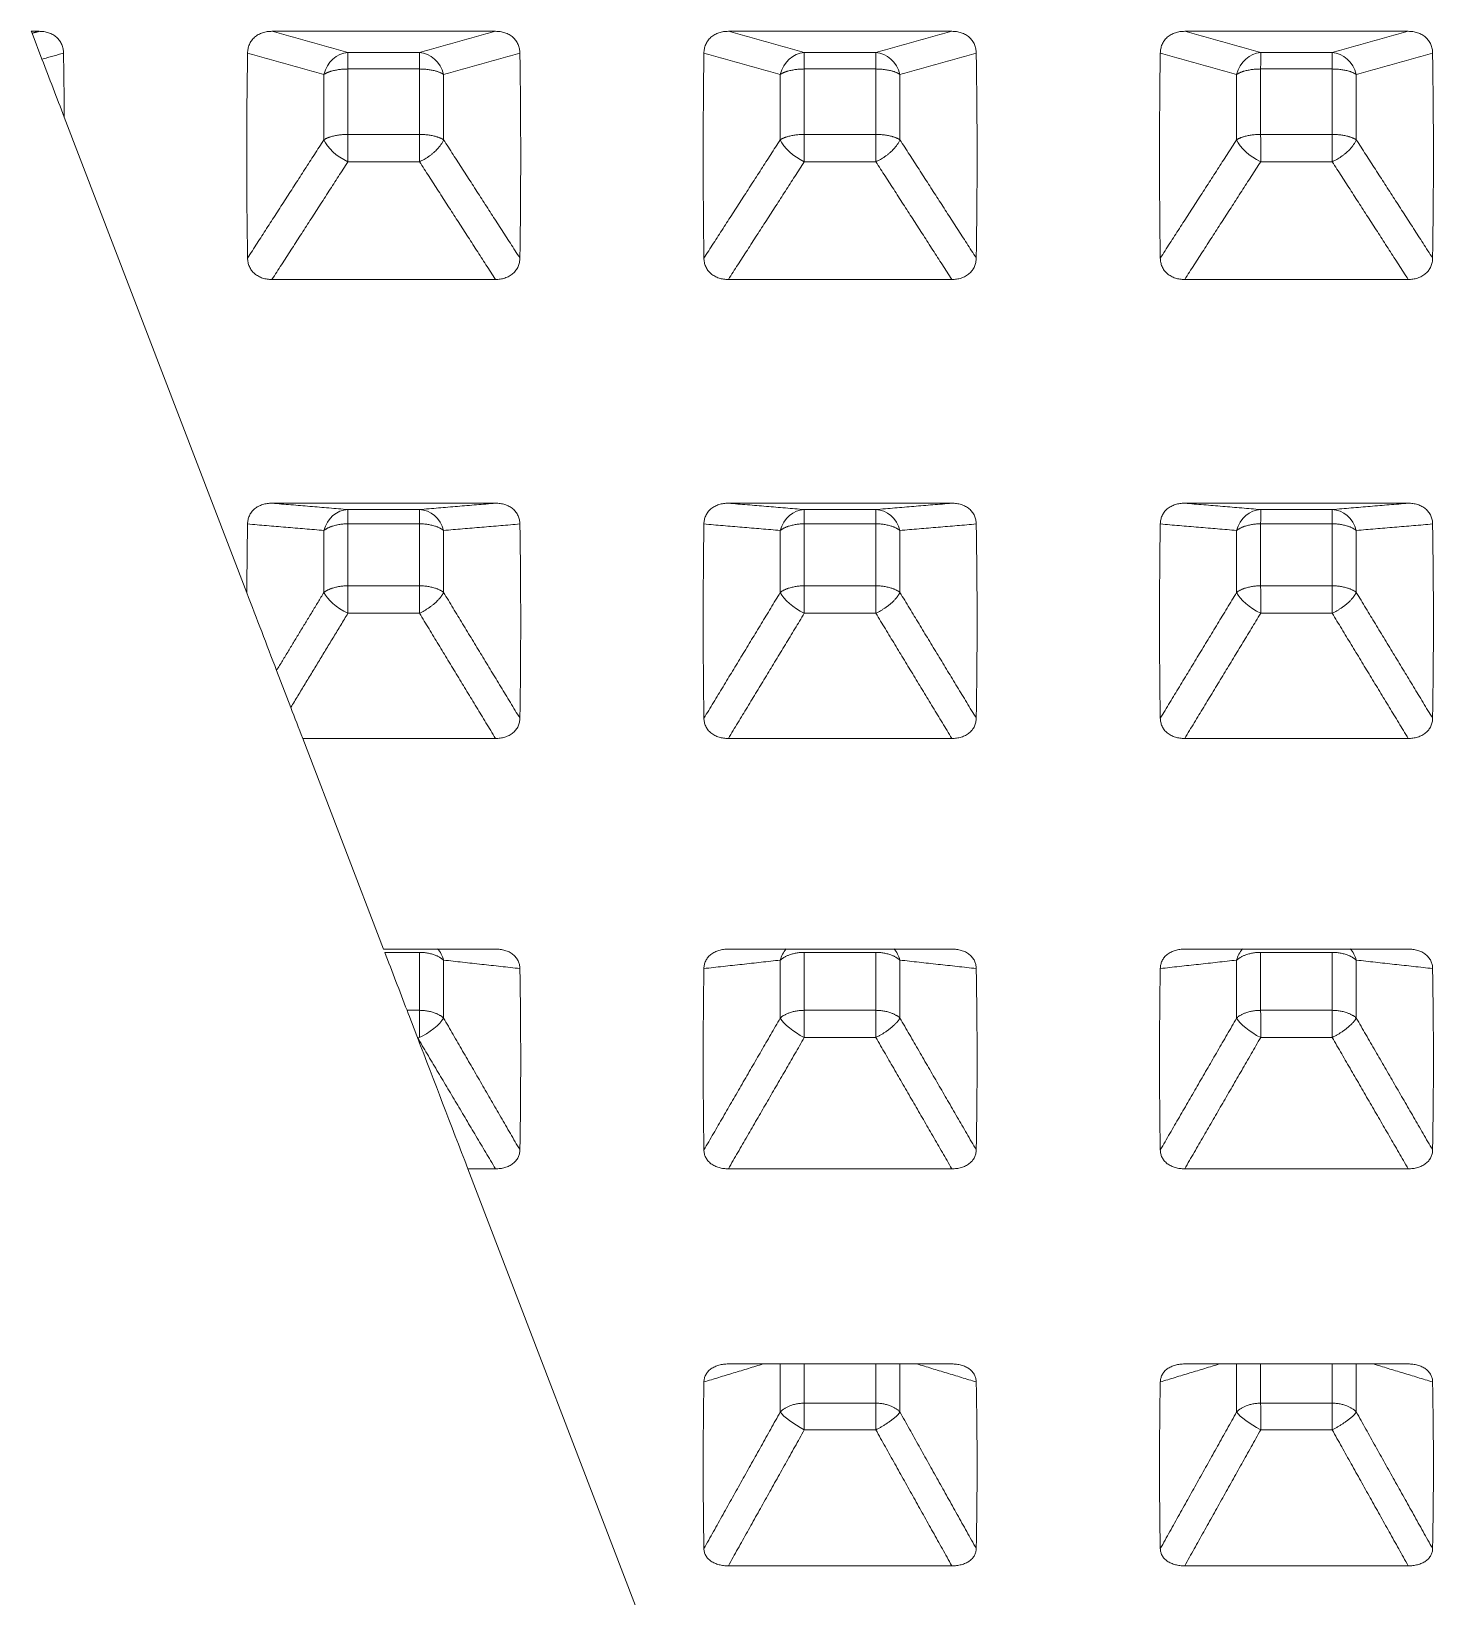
# Model space of a CAD drawing. Extents: x 2752 to 4118, y -1 to 999.
# Drawn here: x 3146.56 to 3151.47, y 513.14 to 518.63 of the extents above; entities that cross this region are included whole.
import ezdxf

# ---------------------------------------------------------------- set-up
doc = ezdxf.new("R2010")
doc.units = 0
doc.header["$LTSCALE"] = 10
doc.header["$MEASUREMENT"] = 0
doc.layers.add('1', color=7, linetype='CONTINUOUS')

msp = doc.modelspace()

# ---------------------------------------------------------------- linework, layer by layer
at = {"layer": '1', "color": 7, "linetype": 'Continuous', "lineweight": 18}
for p, q in [((3146.5828, 518.6318), (3146.5554, 518.6318)), ((3146.558, 518.6249), (3146.5928, 518.5342)), ((3146.6708, 518.331), (3147.3109, 516.6637)), ((3147.4153, 516.3915), (3147.4651, 516.2617)), ((3147.5069, 516.1531), (3148.1828, 516.1531)), ((3147.5069, 516.153), (3147.7902, 515.4149)), ((3148.0859, 514.6446), (3148.1828, 514.6446)), ((3148.0859, 514.6445), (3148.9121, 512.4924))]:
    msp.add_line(p, q, dxfattribs=at)
at = {"layer": '1', "color": 7, "linetype": 'Continuous', "lineweight": 13}
for p, q in [((3147.6655, 518.2704), (3147.6655, 518.4997)), ((3147.6655, 518.4997), (3147.9165, 518.4997)), ((3147.9165, 518.4997), (3147.9165, 518.2704)), ((3149.2655, 518.2704), (3149.2655, 518.4997)), ((3149.2655, 518.4997), (3149.5165, 518.4997)), ((3149.5165, 518.4997), (3149.5165, 518.2704)), ((3150.8655, 518.2704), (3150.8655, 518.4997)), ((3150.8655, 518.4997), (3151.1165, 518.4997)), ((3151.1165, 518.4997), (3151.1165, 518.2704)), ((3147.9165, 518.2704), (3147.6655, 518.2704)), ((3149.5165, 518.2704), (3149.2655, 518.2704)), ((3151.1165, 518.2704), (3150.8655, 518.2704)), ((3147.6655, 516.688), (3147.6655, 516.9054)), ((3147.6655, 516.9054), (3147.9165, 516.9054)), ((3147.9165, 516.9054), (3147.9165, 516.688)), ((3149.2655, 516.688), (3149.2655, 516.9054)), ((3149.2655, 516.9054), (3149.5165, 516.9054)), ((3149.5165, 516.9054), (3149.5165, 516.688)), ((3150.8655, 516.688), (3150.8655, 516.9054)), ((3150.8655, 516.9054), (3151.1165, 516.9054)), ((3151.1165, 516.9054), (3151.1165, 516.688)), ((3147.9165, 516.688), (3147.6655, 516.688)), ((3149.5165, 516.688), (3149.2655, 516.688)), ((3151.1165, 516.688), (3150.8655, 516.688)), ((3149.2655, 515.2001), (3149.2655, 515.4032)), ((3149.2655, 515.4032), (3149.5165, 515.4032)), ((3149.5165, 515.4032), (3149.5165, 515.2001)), ((3150.8655, 515.2001), (3150.8655, 515.4032)), ((3150.8655, 515.4032), (3151.1165, 515.4032)), ((3151.1165, 515.4032), (3151.1165, 515.2001)), ((3147.9165, 515.1048), (3147.9165, 515.2001)), ((3149.5165, 515.2001), (3149.2655, 515.2001)), ((3151.1165, 515.2001), (3150.8655, 515.2001)), ((3149.2655, 513.823), (3149.2655, 513.9605)), ((3149.5165, 513.9605), (3149.5165, 513.823)), ((3150.8655, 513.823), (3150.8655, 513.9605)), ((3151.1165, 513.9605), (3151.1165, 513.823)), ((3149.5165, 513.823), (3149.2655, 513.823)), ((3151.1165, 513.823), (3150.8655, 513.823))]:
    msp.add_line(p, q, dxfattribs=at)
at = {"layer": '1', "color": 7, "linetype": 'Continuous', "lineweight": 18}
for centre, major_axis, ratio, start_param, end_param in [((3147.6655, 518.459), (-0.0267, -0.0964), 0.870471, 3.449475, 4.727256), ((3147.9165, 518.459), (-0.0267, 0.0964), 0.870471, 4.697522, 5.975303), ((3149.2655, 518.459), (-0.0267, -0.0964), 0.870471, 3.449475, 4.727256), ((3149.5165, 518.459), (-0.0267, 0.0964), 0.870471, 4.697522, 5.975303), ((3150.8655, 518.459), (-0.0267, -0.0964), 0.870471, 3.449475, 4.727256), ((3151.1165, 518.459), (-0.0267, 0.0964), 0.870471, 4.697522, 5.975303), ((3147.6655, 518.2298), (0.084, -0.0542), 0.484645, 3.738464, 5.016246), ((3149.2655, 518.2298), (0.084, -0.0542), 0.484645, 3.738464, 5.016246), ((3150.8655, 518.2298), (0.084, -0.0542), 0.484645, 3.738464, 5.016246), ((3147.6655, 516.8554), (-0.0084, -0.0996), 0.879461, 3.236249, 4.514031), ((3147.9165, 516.8554), (-0.0084, 0.0996), 0.879461, 4.910747, 6.188529), ((3149.2655, 516.8554), (-0.0084, -0.0996), 0.879461, 3.236249, 4.514031), ((3149.5165, 516.8554), (-0.0084, 0.0996), 0.879461, 4.910747, 6.188529), ((3150.8655, 516.8554), (-0.0084, -0.0996), 0.879461, 3.236249, 4.514031), ((3151.1165, 516.8554), (-0.0084, 0.0996), 0.879461, 4.910747, 6.188529), ((3158.502, 525.3123), (7.4883, 17.1178), 0.485855, 2.281355, 2.297135), ((3147.6655, 516.638), (0.0855, -0.0519), 0.405166, 3.676427, 4.954213), ((3149.2655, 516.638), (0.0855, -0.0519), 0.405166, 3.676429, 4.954211), ((3150.8655, 516.638), (0.0855, -0.0519), 0.405166, 3.676429, 4.954211), ((3147.9165, 515.3444), (0.0109, 0.0994), 0.878815, 5.13081, 5.605786), ((3149.2655, 515.3444), (0.0109, -0.0994), 0.878815, 3.830112, 4.293968), ((3149.5165, 515.3444), (0.0109, 0.0994), 0.878815, 5.13081, 5.605786), ((3150.8655, 515.3444), (0.0109, -0.0994), 0.878815, 3.830112, 4.293968), ((3151.1165, 515.3444), (0.0109, 0.0994), 0.878815, 5.13081, 5.605786), ((3149.2655, 515.1413), (0.0866, -0.0501), 0.321248, 3.619135, 4.896917), ((3150.8655, 515.1413), (0.0866, -0.0501), 0.321248, 3.619135, 4.896917), ((3149.2655, 513.7561), (0.0873, -0.0488), 0.23381, 3.565264, 4.843046), ((3150.8655, 513.7561), (0.0873, -0.0488), 0.23381, 3.565264, 4.843046)]:
    msp.add_ellipse(centre, major_axis=major_axis, ratio=ratio, start_param=start_param, end_param=end_param, dxfattribs=at)
at = {"layer": '1', "color": 7, "linetype": 'Continuous', "lineweight": 13}
msp.add_ellipse((3147.9165, 515.1413), major_axis=(-0.0866, -0.0501), ratio=0.321248, start_param=1.32305, end_param=2.664051, dxfattribs=at)
at = {"layer": '1', "color": 7, "linetype": 'Continuous', "lineweight": 18}
for points, degree in [([(3146.558, 518.6249), (3146.5571, 518.6272), (3146.5562, 518.6295), (3146.5554, 518.6318)], 3), ([(3147.6656, 518.5579), (3147.3992, 518.6318)], 1), ([(3148.1828, 518.6318), (3147.3992, 518.6318)], 1), ([(3147.9164, 518.5579), (3148.1828, 518.6318)], 1), ([(3149.2656, 518.5579), (3148.9992, 518.6318)], 1), ([(3149.7828, 518.6318), (3148.9992, 518.6318)], 1), ([(3149.5164, 518.5579), (3149.7828, 518.6318)], 1), ([(3150.8656, 518.5579), (3150.5992, 518.6318)], 1), ([(3151.3828, 518.6318), (3150.5992, 518.6318)], 1), ([(3151.1164, 518.5579), (3151.3828, 518.6318)], 1), ([(3146.6708, 518.331), (3146.6448, 518.3988), (3146.6188, 518.4665), (3146.5928, 518.5342)], 3), ([(3146.6708, 518.331), (3146.6704, 518.4055), (3146.6696, 518.4803), (3146.6684, 518.5552)], 3), ([(3147.3136, 518.5552), (3147.3099, 518.3134), (3147.3099, 518.0739), (3147.3136, 517.8369)], 3), ([(3148.2684, 517.8369), (3148.2722, 518.0739), (3148.2722, 518.3134), (3148.2684, 518.5552)], 3), ([(3148.9136, 518.5552), (3148.9099, 518.3134), (3148.9099, 518.0739), (3148.9136, 517.8369)], 3), ([(3149.8684, 517.8369), (3149.8722, 518.0739), (3149.8722, 518.3134), (3149.8684, 518.5552)], 3), ([(3150.5136, 518.5552), (3150.5099, 518.3134), (3150.5099, 518.0739), (3150.5136, 517.8369)], 3), ([(3151.4684, 517.8369), (3151.4722, 518.0739), (3151.4722, 518.3134), (3151.4684, 518.5552)], 3), ([(3148.0008, 518.2517), (3148.2684, 517.8369)], 1), ([(3149.6008, 518.2517), (3149.8684, 517.8369)], 1), ([(3151.2008, 518.2517), (3151.4684, 517.8369)], 1), ([(3147.9164, 518.1747), (3148.1828, 517.762)], 1), ([(3149.5164, 518.1747), (3149.7828, 517.762)], 1), ([(3151.1164, 518.1747), (3151.3828, 517.762)], 1), ([(3147.3992, 517.762), (3148.1828, 517.762)], 1), ([(3148.9992, 517.762), (3149.7828, 517.762)], 1), ([(3150.5992, 517.762), (3151.3828, 517.762)], 1), ([(3147.6656, 516.9553), (3147.3992, 516.9777)], 1), ([(3148.1828, 516.9777), (3147.3992, 516.9777)], 1), ([(3147.9164, 516.9553), (3148.1828, 516.9777)], 1), ([(3149.2656, 516.9553), (3148.9992, 516.9777)], 1), ([(3149.7828, 516.9777), (3148.9992, 516.9777)], 1), ([(3149.5164, 516.9553), (3149.7828, 516.9777)], 1), ([(3150.8656, 516.9553), (3150.5992, 516.9777)], 1), ([(3151.3828, 516.9777), (3150.5992, 516.9777)], 1), ([(3151.1164, 516.9553), (3151.3828, 516.9777)], 1), ([(3148.2684, 516.2239), (3148.2722, 516.4479), (3148.2722, 516.6749), (3148.2684, 516.9048)], 3), ([(3148.9136, 516.9048), (3148.9099, 516.6749), (3148.9099, 516.4479), (3148.9136, 516.2239)], 3), ([(3149.8684, 516.2239), (3149.8722, 516.4479), (3149.8722, 516.6749), (3149.8684, 516.9048)], 3), ([(3150.5136, 516.9048), (3150.5099, 516.6749), (3150.5099, 516.4479), (3150.5136, 516.2239)], 3), ([(3151.4684, 516.2239), (3151.4722, 516.4479), (3151.4722, 516.6749), (3151.4684, 516.9048)], 3), ([(3148.0008, 516.665), (3148.2684, 516.2239)], 1), ([(3149.6008, 516.665), (3149.8684, 516.2239)], 1), ([(3151.2008, 516.665), (3151.4684, 516.2239)], 1), ([(3147.4153, 516.3915), (3147.3805, 516.4822), (3147.3457, 516.5729), (3147.3109, 516.6636)], 3), ([(3147.9164, 516.592), (3148.1828, 516.1531)], 1), ([(3149.5164, 516.592), (3149.7828, 516.1531)], 1), ([(3151.1164, 516.592), (3151.3828, 516.1531)], 1), ([(3147.5069, 516.1529), (3147.493, 516.1892), (3147.4791, 516.2255), (3147.4651, 516.2617)], 3), ([(3148.9992, 516.1531), (3149.7828, 516.1531)], 1), ([(3150.5992, 516.1531), (3151.3828, 516.1531)], 1), ([(3148.1828, 515.4149), (3147.7902, 515.4149)], 1), ([(3147.7947, 515.4032), (3147.8207, 515.3355), (3147.8467, 515.2678), (3147.8727, 515.2001)], 3), ([(3149.7828, 515.4149), (3148.9992, 515.4149)], 1), ([(3151.3828, 515.4149), (3150.5992, 515.4149)], 1), ([(3148.2684, 514.7105), (3148.2722, 514.919), (3148.2722, 515.1311), (3148.2684, 515.3466)], 3), ([(3148.9136, 515.3466), (3148.9099, 515.1311), (3148.9099, 514.919), (3148.9136, 514.7105)], 3), ([(3149.8684, 514.7105), (3149.8722, 514.919), (3149.8722, 515.1311), (3149.8684, 515.3466)], 3), ([(3150.5136, 515.3466), (3150.5099, 515.1311), (3150.5099, 514.919), (3150.5136, 514.7105)], 3), ([(3151.4684, 514.7105), (3151.4722, 514.919), (3151.4722, 515.1311), (3151.4684, 515.3466)], 3), ([(3147.9092, 515.1048), (3147.8972, 515.1363), (3147.8834, 515.1722), (3147.8727, 515.2001)], 3), ([(3149.6008, 515.173), (3149.8684, 514.7105)], 1), ([(3151.2008, 515.173), (3151.4684, 514.7105)], 1), ([(3148.0859, 514.6445), (3148.027, 514.7979), (3147.9681, 514.9514), (3147.9092, 515.1048)], 3), ([(3149.5164, 515.1048), (3149.7828, 514.6446)], 1), ([(3151.1164, 515.1048), (3151.3828, 514.6446)], 1), ([(3148.9992, 514.6446), (3149.7828, 514.6446)], 1), ([(3150.5992, 514.6446), (3151.3828, 514.6446)], 1), ([(3149.7828, 513.9605), (3148.9992, 513.9605)], 1), ([(3151.3828, 513.9605), (3150.5992, 513.9605)], 1), ([(3148.9136, 513.8975), (3148.9099, 513.6988), (3148.9099, 513.504), (3148.9136, 513.3132)], 3), ([(3149.8684, 513.3132), (3149.8722, 513.504), (3149.8722, 513.6988), (3149.8684, 513.8975)], 3), ([(3150.5136, 513.8975), (3150.5099, 513.6988), (3150.5099, 513.504), (3150.5136, 513.3132)], 3), ([(3151.4684, 513.3132), (3151.4722, 513.504), (3151.4722, 513.6988), (3151.4684, 513.8975)], 3), ([(3149.6008, 513.7922), (3149.8684, 513.3132)], 1), ([(3151.2008, 513.7922), (3151.4684, 513.3132)], 1), ([(3149.5164, 513.7295), (3149.7828, 513.2529)], 1), ([(3151.1164, 513.7295), (3151.3828, 513.2529)], 1), ([(3148.9992, 513.2529), (3149.7828, 513.2529)], 1), ([(3150.5992, 513.2529), (3151.3828, 513.2529)], 1)]:
    msp.add_open_spline(points, degree=degree, dxfattribs=at)
at = {"layer": '1', "color": 7, "linetype": 'Continuous', "lineweight": 13}
for points in [[(3146.558, 518.6249), (3146.5828, 518.6318)], [(3146.5928, 518.5342), (3146.6684, 518.5552)], [(3147.5813, 518.4809), (3147.3136, 518.5552)], [(3147.6656, 518.5579), (3147.9164, 518.5579)], [(3148.0008, 518.4809), (3148.2684, 518.5552)], [(3149.1813, 518.4809), (3148.9136, 518.5552)], [(3149.2656, 518.5579), (3149.5164, 518.5579)], [(3149.6008, 518.4809), (3149.8684, 518.5552)], [(3150.7813, 518.4809), (3150.5136, 518.5552)], [(3150.8656, 518.5579), (3151.1164, 518.5579)], [(3151.2008, 518.4809), (3151.4684, 518.5552)], [(3147.5813, 518.2517), (3147.5813, 518.4809)], [(3148.0008, 518.4809), (3148.0008, 518.2517)], [(3149.1813, 518.2517), (3149.1813, 518.4809)], [(3149.6008, 518.4809), (3149.6008, 518.2517)], [(3150.7813, 518.2517), (3150.7813, 518.4809)], [(3151.2008, 518.4809), (3151.2008, 518.2517)], [(3147.5813, 518.2517), (3147.3136, 517.8369)], [(3149.1813, 518.2517), (3148.9136, 517.8369)], [(3150.7813, 518.2517), (3150.5136, 517.8369)], [(3147.6656, 518.1747), (3147.3992, 517.762)], [(3147.9164, 518.1747), (3147.6656, 518.1747)], [(3149.2656, 518.1747), (3148.9992, 517.762)], [(3149.5164, 518.1747), (3149.2656, 518.1747)], [(3150.8656, 518.1747), (3150.5992, 517.762)], [(3151.1164, 518.1747), (3150.8656, 518.1747)], [(3147.6656, 516.9553), (3147.9164, 516.9553)], [(3149.2656, 516.9553), (3149.5164, 516.9553)], [(3150.8656, 516.9553), (3151.1164, 516.9553)], [(3147.5813, 516.8822), (3147.3136, 516.9048)], [(3148.0008, 516.8822), (3148.2684, 516.9048)], [(3149.1813, 516.8822), (3148.9136, 516.9048)], [(3149.6008, 516.8822), (3149.8684, 516.9048)], [(3150.7813, 516.8822), (3150.5136, 516.9048)], [(3151.2008, 516.8822), (3151.4684, 516.9048)], [(3147.5813, 516.665), (3147.5813, 516.8822)], [(3148.0008, 516.8822), (3148.0008, 516.665)], [(3149.1813, 516.665), (3149.1813, 516.8822)], [(3149.6008, 516.8822), (3149.6008, 516.665)], [(3150.7813, 516.665), (3150.7813, 516.8822)], [(3151.2008, 516.8822), (3151.2008, 516.665)], [(3147.5813, 516.665), (3147.4153, 516.3915)], [(3149.1813, 516.665), (3148.9136, 516.2239)], [(3150.7813, 516.665), (3150.5136, 516.2239)], [(3147.6656, 516.592), (3147.4651, 516.2617)], [(3147.9164, 516.592), (3147.6656, 516.592)], [(3149.2656, 516.592), (3148.9992, 516.1531)], [(3149.5164, 516.592), (3149.2656, 516.592)], [(3150.8656, 516.592), (3150.5992, 516.1531)], [(3151.1164, 516.592), (3150.8656, 516.592)], [(3147.7947, 515.4032), (3147.9165, 515.4032)], [(3147.9165, 515.4032), (3147.9165, 515.2001)], [(3148.0008, 515.376), (3148.0008, 515.173)], [(3148.0008, 515.376), (3148.2684, 515.3466)], [(3149.1813, 515.376), (3148.9136, 515.3466)], [(3149.1813, 515.173), (3149.1813, 515.376)], [(3149.6008, 515.376), (3149.6008, 515.173)], [(3149.6008, 515.376), (3149.8684, 515.3466)], [(3150.7813, 515.376), (3150.5136, 515.3466)], [(3150.7813, 515.173), (3150.7813, 515.376)], [(3151.2008, 515.376), (3151.2008, 515.173)], [(3151.2008, 515.376), (3151.4684, 515.3466)], [(3147.9165, 515.2001), (3147.8727, 515.2001)], [(3148.0008, 515.173), (3148.2684, 514.7105)], [(3149.1813, 515.173), (3148.9136, 514.7105)], [(3150.7813, 515.173), (3150.5136, 514.7105)], [(3147.9092, 515.1048), (3148.1828, 514.6446)], [(3149.2656, 515.1048), (3148.9992, 514.6446)], [(3149.5164, 515.1048), (3149.2656, 515.1048)], [(3150.8656, 515.1048), (3150.5992, 514.6446)], [(3151.1164, 515.1048), (3150.8656, 515.1048)], [(3149.1216, 513.9605), (3148.9136, 513.8975)], [(3149.1813, 513.7922), (3149.1813, 513.9605)], [(3149.6008, 513.9605), (3149.6008, 513.7922)], [(3149.6604, 513.9605), (3149.8684, 513.8975)], [(3150.7216, 513.9605), (3150.5136, 513.8975)], [(3150.7813, 513.7922), (3150.7813, 513.9605)], [(3151.2008, 513.9605), (3151.2008, 513.7922)], [(3151.2604, 513.9605), (3151.4684, 513.8975)], [(3149.1813, 513.7922), (3148.9136, 513.3132)], [(3150.7813, 513.7922), (3150.5136, 513.3132)], [(3149.2656, 513.7295), (3148.9992, 513.2529)], [(3149.5164, 513.7295), (3149.2656, 513.7295)], [(3150.8656, 513.7295), (3150.5992, 513.2529)], [(3151.1164, 513.7295), (3150.8656, 513.7295)]]:
    msp.add_open_spline(points, degree=1, dxfattribs=at)
at = {"layer": '1', "color": 7, "linetype": 'Continuous', "lineweight": 18}
for points in [[(3146.5828, 518.6318), (3146.5884, 518.6318), (3146.594, 518.6314), (3146.6049, 518.6298), (3146.6103, 518.6285), (3146.6209, 518.625), (3146.6259, 518.6229), (3146.6353, 518.6176), (3146.6398, 518.6144), (3146.6478, 518.6073), (3146.6514, 518.6034), (3146.6575, 518.5948), (3146.6601, 518.5902), (3146.6642, 518.5807), (3146.6657, 518.5757), (3146.6678, 518.5655), (3146.6683, 518.5604), (3146.6684, 518.5552)], [(3147.3136, 518.5552), (3147.3137, 518.5604), (3147.3142, 518.5655), (3147.3163, 518.5755), (3147.3178, 518.5805), (3147.3218, 518.5901), (3147.3244, 518.5946), (3147.3305, 518.6032), (3147.3341, 518.6072), (3147.3421, 518.6143), (3147.3465, 518.6174), (3147.356, 518.6228), (3147.3611, 518.625), (3147.3716, 518.6285), (3147.377, 518.6298), (3147.388, 518.6314), (3147.3936, 518.6318), (3147.3992, 518.6318)], [(3148.1828, 518.6318), (3148.1884, 518.6318), (3148.194, 518.6314), (3148.2049, 518.6298), (3148.2103, 518.6285), (3148.2209, 518.625), (3148.2259, 518.6229), (3148.2353, 518.6176), (3148.2398, 518.6144), (3148.2478, 518.6073), (3148.2514, 518.6034), (3148.2575, 518.5948), (3148.2601, 518.5902), (3148.2642, 518.5807), (3148.2657, 518.5757), (3148.2678, 518.5655), (3148.2683, 518.5604), (3148.2684, 518.5552)], [(3148.9136, 518.5552), (3148.9137, 518.5604), (3148.9142, 518.5655), (3148.9163, 518.5755), (3148.9178, 518.5805), (3148.9218, 518.5901), (3148.9244, 518.5946), (3148.9305, 518.6032), (3148.9341, 518.6072), (3148.9421, 518.6143), (3148.9465, 518.6174), (3148.956, 518.6228), (3148.9611, 518.625), (3148.9716, 518.6285), (3148.977, 518.6298), (3148.988, 518.6314), (3148.9936, 518.6318), (3148.9992, 518.6318)], [(3149.7828, 518.6318), (3149.7884, 518.6318), (3149.794, 518.6314), (3149.8049, 518.6298), (3149.8103, 518.6285), (3149.8209, 518.625), (3149.8259, 518.6229), (3149.8353, 518.6176), (3149.8398, 518.6144), (3149.8478, 518.6073), (3149.8514, 518.6034), (3149.8575, 518.5948), (3149.8601, 518.5902), (3149.8642, 518.5807), (3149.8657, 518.5757), (3149.8678, 518.5655), (3149.8683, 518.5604), (3149.8684, 518.5552)], [(3150.5136, 518.5552), (3150.5137, 518.5604), (3150.5142, 518.5655), (3150.5163, 518.5755), (3150.5178, 518.5805), (3150.5218, 518.5901), (3150.5244, 518.5946), (3150.5305, 518.6032), (3150.5341, 518.6072), (3150.5421, 518.6143), (3150.5465, 518.6174), (3150.556, 518.6228), (3150.5611, 518.625), (3150.5716, 518.6285), (3150.577, 518.6298), (3150.588, 518.6314), (3150.5936, 518.6318), (3150.5992, 518.6318)], [(3151.3828, 518.6318), (3151.3884, 518.6318), (3151.394, 518.6314), (3151.4049, 518.6298), (3151.4103, 518.6285), (3151.4209, 518.625), (3151.4259, 518.6229), (3151.4353, 518.6176), (3151.4398, 518.6144), (3151.4478, 518.6073), (3151.4514, 518.6034), (3151.4575, 518.5948), (3151.4601, 518.5902), (3151.4642, 518.5807), (3151.4657, 518.5757), (3151.4678, 518.5655), (3151.4683, 518.5604), (3151.4684, 518.5552)], [(3147.3992, 517.762), (3147.3936, 517.762), (3147.3881, 517.7624), (3147.3771, 517.764), (3147.3717, 517.7652), (3147.3612, 517.7686), (3147.3562, 517.7707), (3147.3467, 517.7759), (3147.3422, 517.779), (3147.3342, 517.7859), (3147.3307, 517.7898), (3147.3245, 517.7981), (3147.3219, 517.8027), (3147.3178, 517.812), (3147.3163, 517.8169), (3147.3142, 517.8268), (3147.3137, 517.8318), (3147.3136, 517.8369)], [(3148.2684, 517.8369), (3148.2683, 517.8319), (3148.2678, 517.8269), (3148.2658, 517.817), (3148.2643, 517.8121), (3148.2602, 517.8027), (3148.2577, 517.7983), (3148.2516, 517.79), (3148.2479, 517.786), (3148.2399, 517.7791), (3148.2355, 517.776), (3148.226, 517.7708), (3148.2209, 517.7686), (3148.2105, 517.7652), (3148.205, 517.764), (3148.194, 517.7624), (3148.1884, 517.762), (3148.1828, 517.762)], [(3148.9992, 517.762), (3148.9936, 517.762), (3148.9881, 517.7624), (3148.9771, 517.764), (3148.9717, 517.7652), (3148.9612, 517.7686), (3148.9562, 517.7707), (3148.9467, 517.7759), (3148.9422, 517.779), (3148.9342, 517.7859), (3148.9307, 517.7898), (3148.9245, 517.7981), (3148.9219, 517.8027), (3148.9178, 517.812), (3148.9163, 517.8169), (3148.9142, 517.8268), (3148.9137, 517.8318), (3148.9136, 517.8369)], [(3149.8684, 517.8369), (3149.8683, 517.8319), (3149.8678, 517.8269), (3149.8658, 517.817), (3149.8643, 517.8121), (3149.8602, 517.8027), (3149.8577, 517.7983), (3149.8516, 517.79), (3149.8479, 517.786), (3149.8399, 517.7791), (3149.8355, 517.776), (3149.826, 517.7708), (3149.8209, 517.7686), (3149.8105, 517.7652), (3149.805, 517.764), (3149.794, 517.7624), (3149.7884, 517.762), (3149.7828, 517.762)], [(3150.5992, 517.762), (3150.5936, 517.762), (3150.5881, 517.7624), (3150.5771, 517.764), (3150.5717, 517.7652), (3150.5612, 517.7686), (3150.5562, 517.7707), (3150.5467, 517.7759), (3150.5422, 517.779), (3150.5342, 517.7859), (3150.5307, 517.7898), (3150.5245, 517.7981), (3150.5219, 517.8027), (3150.5178, 517.812), (3150.5163, 517.8169), (3150.5142, 517.8268), (3150.5137, 517.8318), (3150.5136, 517.8369)], [(3151.4684, 517.8369), (3151.4683, 517.8319), (3151.4678, 517.8269), (3151.4658, 517.817), (3151.4643, 517.8121), (3151.4602, 517.8027), (3151.4577, 517.7983), (3151.4516, 517.79), (3151.4479, 517.786), (3151.4399, 517.7791), (3151.4355, 517.776), (3151.426, 517.7708), (3151.4209, 517.7686), (3151.4105, 517.7652), (3151.405, 517.764), (3151.394, 517.7624), (3151.3884, 517.762), (3151.3828, 517.762)], [(3147.3136, 516.9048), (3147.3137, 516.9097), (3147.3142, 516.9146), (3147.3163, 516.9242), (3147.3178, 516.9289), (3147.3218, 516.938), (3147.3244, 516.9423), (3147.3305, 516.9504), (3147.3341, 516.9543), (3147.3421, 516.961), (3147.3465, 516.964), (3147.356, 516.9691), (3147.3611, 516.9712), (3147.3716, 516.9745), (3147.377, 516.9757), (3147.388, 516.9773), (3147.3936, 516.9777), (3147.3992, 516.9777)], [(3148.1828, 516.9777), (3148.1884, 516.9777), (3148.194, 516.9773), (3148.2049, 516.9758), (3148.2103, 516.9746), (3148.2209, 516.9713), (3148.2259, 516.9692), (3148.2353, 516.9641), (3148.2398, 516.9611), (3148.2478, 516.9544), (3148.2514, 516.9506), (3148.2575, 516.9425), (3148.2601, 516.9381), (3148.2642, 516.929), (3148.2657, 516.9243), (3148.2678, 516.9146), (3148.2683, 516.9098), (3148.2684, 516.9048)], [(3148.9136, 516.9048), (3148.9137, 516.9097), (3148.9142, 516.9146), (3148.9163, 516.9242), (3148.9178, 516.9289), (3148.9218, 516.938), (3148.9244, 516.9423), (3148.9305, 516.9504), (3148.9341, 516.9543), (3148.9421, 516.961), (3148.9465, 516.964), (3148.956, 516.9691), (3148.9611, 516.9712), (3148.9716, 516.9745), (3148.977, 516.9757), (3148.988, 516.9773), (3148.9936, 516.9777), (3148.9992, 516.9777)], [(3149.7828, 516.9777), (3149.7884, 516.9777), (3149.794, 516.9773), (3149.8049, 516.9758), (3149.8103, 516.9746), (3149.8209, 516.9713), (3149.8259, 516.9692), (3149.8353, 516.9641), (3149.8398, 516.9611), (3149.8478, 516.9544), (3149.8514, 516.9506), (3149.8575, 516.9425), (3149.8601, 516.9381), (3149.8642, 516.929), (3149.8657, 516.9243), (3149.8678, 516.9146), (3149.8683, 516.9098), (3149.8684, 516.9048)], [(3150.5136, 516.9048), (3150.5137, 516.9097), (3150.5142, 516.9146), (3150.5163, 516.9242), (3150.5178, 516.9289), (3150.5218, 516.938), (3150.5244, 516.9423), (3150.5305, 516.9504), (3150.5341, 516.9543), (3150.5421, 516.961), (3150.5465, 516.964), (3150.556, 516.9691), (3150.5611, 516.9712), (3150.5716, 516.9745), (3150.577, 516.9757), (3150.588, 516.9773), (3150.5936, 516.9777), (3150.5992, 516.9777)], [(3151.3828, 516.9777), (3151.3884, 516.9777), (3151.394, 516.9773), (3151.4049, 516.9758), (3151.4103, 516.9746), (3151.4209, 516.9713), (3151.4259, 516.9692), (3151.4353, 516.9641), (3151.4398, 516.9611), (3151.4478, 516.9544), (3151.4514, 516.9506), (3151.4575, 516.9425), (3151.4601, 516.9381), (3151.4642, 516.929), (3151.4657, 516.9243), (3151.4678, 516.9146), (3151.4683, 516.9098), (3151.4684, 516.9048)], [(3148.2684, 516.2239), (3148.2683, 516.2191), (3148.2678, 516.2144), (3148.2658, 516.2051), (3148.2643, 516.2005), (3148.2602, 516.1916), (3148.2577, 516.1874), (3148.2516, 516.1795), (3148.2479, 516.1758), (3148.2399, 516.1693), (3148.2355, 516.1664), (3148.226, 516.1614), (3148.2209, 516.1594), (3148.2105, 516.1562), (3148.205, 516.155), (3148.194, 516.1535), (3148.1884, 516.1531), (3148.1828, 516.1531)], [(3148.9992, 516.1531), (3148.9936, 516.1531), (3148.9881, 516.1535), (3148.9771, 516.155), (3148.9717, 516.1561), (3148.9612, 516.1593), (3148.9562, 516.1614), (3148.9467, 516.1662), (3148.9422, 516.1692), (3148.9342, 516.1757), (3148.9307, 516.1793), (3148.9245, 516.1872), (3148.9219, 516.1915), (3148.9178, 516.2004), (3148.9163, 516.205), (3148.9142, 516.2144), (3148.9137, 516.2191), (3148.9136, 516.2239)], [(3149.8684, 516.2239), (3149.8683, 516.2191), (3149.8678, 516.2144), (3149.8658, 516.2051), (3149.8643, 516.2005), (3149.8602, 516.1916), (3149.8577, 516.1874), (3149.8516, 516.1795), (3149.8479, 516.1758), (3149.8399, 516.1693), (3149.8355, 516.1664), (3149.826, 516.1614), (3149.8209, 516.1594), (3149.8105, 516.1562), (3149.805, 516.155), (3149.794, 516.1535), (3149.7884, 516.1531), (3149.7828, 516.1531)], [(3150.5992, 516.1531), (3150.5936, 516.1531), (3150.5881, 516.1535), (3150.5771, 516.155), (3150.5717, 516.1561), (3150.5612, 516.1593), (3150.5562, 516.1614), (3150.5467, 516.1662), (3150.5422, 516.1692), (3150.5342, 516.1757), (3150.5307, 516.1793), (3150.5245, 516.1872), (3150.5219, 516.1915), (3150.5178, 516.2004), (3150.5163, 516.205), (3150.5142, 516.2144), (3150.5137, 516.2191), (3150.5136, 516.2239)], [(3151.4684, 516.2239), (3151.4683, 516.2191), (3151.4678, 516.2144), (3151.4658, 516.2051), (3151.4643, 516.2005), (3151.4602, 516.1916), (3151.4577, 516.1874), (3151.4516, 516.1795), (3151.4479, 516.1758), (3151.4399, 516.1693), (3151.4355, 516.1664), (3151.426, 516.1614), (3151.4209, 516.1594), (3151.4105, 516.1562), (3151.405, 516.155), (3151.394, 516.1535), (3151.3884, 516.1531), (3151.3828, 516.1531)], [(3148.1828, 515.4149), (3148.1884, 515.4149), (3148.194, 515.4145), (3148.2049, 515.4131), (3148.2103, 515.4119), (3148.2209, 515.4088), (3148.2259, 515.4069), (3148.2353, 515.4022), (3148.2398, 515.3993), (3148.2478, 515.393), (3148.2514, 515.3895), (3148.2575, 515.3819), (3148.2601, 515.3777), (3148.2642, 515.3692), (3148.2657, 515.3648), (3148.2678, 515.3558), (3148.2683, 515.3512), (3148.2684, 515.3466)], [(3148.9136, 515.3466), (3148.9137, 515.3512), (3148.9142, 515.3557), (3148.9163, 515.3647), (3148.9178, 515.3691), (3148.9218, 515.3777), (3148.9244, 515.3817), (3148.9305, 515.3893), (3148.9341, 515.3929), (3148.9421, 515.3992), (3148.9465, 515.402), (3148.956, 515.4068), (3148.9611, 515.4088), (3148.9716, 515.4119), (3148.977, 515.413), (3148.988, 515.4145), (3148.9936, 515.4149), (3148.9992, 515.4149)], [(3149.7828, 515.4149), (3149.7884, 515.4149), (3149.794, 515.4145), (3149.8049, 515.4131), (3149.8103, 515.4119), (3149.8209, 515.4088), (3149.8259, 515.4069), (3149.8353, 515.4022), (3149.8398, 515.3993), (3149.8478, 515.393), (3149.8514, 515.3895), (3149.8575, 515.3819), (3149.8601, 515.3777), (3149.8642, 515.3692), (3149.8657, 515.3648), (3149.8678, 515.3558), (3149.8683, 515.3512), (3149.8684, 515.3466)], [(3150.5136, 515.3466), (3150.5137, 515.3512), (3150.5142, 515.3557), (3150.5163, 515.3647), (3150.5178, 515.3691), (3150.5218, 515.3777), (3150.5244, 515.3817), (3150.5305, 515.3893), (3150.5341, 515.3929), (3150.5421, 515.3992), (3150.5465, 515.402), (3150.556, 515.4068), (3150.5611, 515.4088), (3150.5716, 515.4119), (3150.577, 515.413), (3150.588, 515.4145), (3150.5936, 515.4149), (3150.5992, 515.4149)], [(3151.3828, 515.4149), (3151.3884, 515.4149), (3151.394, 515.4145), (3151.4049, 515.4131), (3151.4103, 515.4119), (3151.4209, 515.4088), (3151.4259, 515.4069), (3151.4353, 515.4022), (3151.4398, 515.3993), (3151.4478, 515.393), (3151.4514, 515.3895), (3151.4575, 515.3819), (3151.4601, 515.3777), (3151.4642, 515.3692), (3151.4657, 515.3648), (3151.4678, 515.3558), (3151.4683, 515.3512), (3151.4684, 515.3466)], [(3148.2684, 514.7105), (3148.2683, 514.706), (3148.2678, 514.7016), (3148.2658, 514.6929), (3148.2643, 514.6886), (3148.2602, 514.6804), (3148.2577, 514.6765), (3148.2516, 514.6692), (3148.2479, 514.6657), (3148.2399, 514.6596), (3148.2355, 514.6569), (3148.226, 514.6523), (3148.2209, 514.6504), (3148.2105, 514.6474), (3148.205, 514.6463), (3148.194, 514.6449), (3148.1884, 514.6446), (3148.1828, 514.6446)], [(3148.9992, 514.6446), (3148.9936, 514.6446), (3148.9881, 514.6449), (3148.9771, 514.6463), (3148.9717, 514.6474), (3148.9612, 514.6504), (3148.9562, 514.6522), (3148.9467, 514.6568), (3148.9422, 514.6595), (3148.9342, 514.6656), (3148.9307, 514.669), (3148.9245, 514.6763), (3148.9219, 514.6803), (3148.9178, 514.6885), (3148.9163, 514.6928), (3148.9142, 514.7016), (3148.9137, 514.706), (3148.9136, 514.7105)], [(3149.8684, 514.7105), (3149.8683, 514.706), (3149.8678, 514.7016), (3149.8658, 514.6929), (3149.8643, 514.6886), (3149.8602, 514.6804), (3149.8577, 514.6765), (3149.8516, 514.6692), (3149.8479, 514.6657), (3149.8399, 514.6596), (3149.8355, 514.6569), (3149.826, 514.6523), (3149.8209, 514.6504), (3149.8105, 514.6474), (3149.805, 514.6463), (3149.794, 514.6449), (3149.7884, 514.6446), (3149.7828, 514.6446)], [(3150.5992, 514.6446), (3150.5936, 514.6446), (3150.5881, 514.6449), (3150.5771, 514.6463), (3150.5717, 514.6474), (3150.5612, 514.6504), (3150.5562, 514.6522), (3150.5467, 514.6568), (3150.5422, 514.6595), (3150.5342, 514.6656), (3150.5307, 514.669), (3150.5245, 514.6763), (3150.5219, 514.6803), (3150.5178, 514.6885), (3150.5163, 514.6928), (3150.5142, 514.7016), (3150.5137, 514.706), (3150.5136, 514.7105)], [(3151.4684, 514.7105), (3151.4683, 514.706), (3151.4678, 514.7016), (3151.4658, 514.6929), (3151.4643, 514.6886), (3151.4602, 514.6804), (3151.4577, 514.6765), (3151.4516, 514.6692), (3151.4479, 514.6657), (3151.4399, 514.6596), (3151.4355, 514.6569), (3151.426, 514.6523), (3151.4209, 514.6504), (3151.4105, 514.6474), (3151.405, 514.6463), (3151.394, 514.6449), (3151.3884, 514.6446), (3151.3828, 514.6446)], [(3148.9136, 513.8975), (3148.9137, 513.9017), (3148.9142, 513.9059), (3148.9163, 513.9142), (3148.9178, 513.9183), (3148.9218, 513.9262), (3148.9244, 513.9299), (3148.9305, 513.9369), (3148.9341, 513.9402), (3148.9421, 513.9461), (3148.9465, 513.9486), (3148.956, 513.9531), (3148.9611, 513.9549), (3148.9716, 513.9578), (3148.977, 513.9588), (3148.988, 513.9602), (3148.9936, 513.9605), (3148.9992, 513.9605)], [(3149.7828, 513.9605), (3149.7884, 513.9605), (3149.794, 513.9602), (3149.8049, 513.9588), (3149.8103, 513.9578), (3149.8209, 513.9549), (3149.8259, 513.9531), (3149.8353, 513.9488), (3149.8398, 513.9462), (3149.8478, 513.9403), (3149.8514, 513.9371), (3149.8575, 513.9301), (3149.8601, 513.9262), (3149.8642, 513.9184), (3149.8657, 513.9143), (3149.8678, 513.906), (3149.8683, 513.9017), (3149.8684, 513.8975)], [(3150.5136, 513.8975), (3150.5137, 513.9017), (3150.5142, 513.9059), (3150.5163, 513.9142), (3150.5178, 513.9183), (3150.5218, 513.9262), (3150.5244, 513.9299), (3150.5305, 513.9369), (3150.5341, 513.9402), (3150.5421, 513.9461), (3150.5465, 513.9486), (3150.556, 513.9531), (3150.5611, 513.9549), (3150.5716, 513.9578), (3150.577, 513.9588), (3150.588, 513.9602), (3150.5936, 513.9605), (3150.5992, 513.9605)], [(3151.3828, 513.9605), (3151.3884, 513.9605), (3151.394, 513.9602), (3151.4049, 513.9588), (3151.4103, 513.9578), (3151.4209, 513.9549), (3151.4259, 513.9531), (3151.4353, 513.9488), (3151.4398, 513.9462), (3151.4478, 513.9403), (3151.4514, 513.9371), (3151.4575, 513.9301), (3151.4601, 513.9262), (3151.4642, 513.9184), (3151.4657, 513.9143), (3151.4678, 513.906), (3151.4683, 513.9017), (3151.4684, 513.8975)], [(3148.9992, 513.2529), (3148.9936, 513.2529), (3148.9881, 513.2532), (3148.9771, 513.2545), (3148.9717, 513.2555), (3148.9612, 513.2582), (3148.9562, 513.2599), (3148.9467, 513.2641), (3148.9422, 513.2666), (3148.9342, 513.2722), (3148.9307, 513.2752), (3148.9245, 513.282), (3148.9219, 513.2856), (3148.9178, 513.2931), (3148.9163, 513.297), (3148.9142, 513.305), (3148.9137, 513.3091), (3148.9136, 513.3132)], [(3149.8684, 513.3132), (3149.8683, 513.3091), (3149.8678, 513.3051), (3149.8658, 513.2972), (3149.8643, 513.2932), (3149.8602, 513.2857), (3149.8577, 513.2821), (3149.8516, 513.2754), (3149.8479, 513.2722), (3149.8399, 513.2667), (3149.8355, 513.2642), (3149.826, 513.26), (3149.8209, 513.2582), (3149.8105, 513.2555), (3149.805, 513.2545), (3149.794, 513.2532), (3149.7884, 513.2529), (3149.7828, 513.2529)], [(3150.5992, 513.2529), (3150.5936, 513.2529), (3150.5881, 513.2532), (3150.5771, 513.2545), (3150.5717, 513.2555), (3150.5612, 513.2582), (3150.5562, 513.2599), (3150.5467, 513.2641), (3150.5422, 513.2666), (3150.5342, 513.2722), (3150.5307, 513.2752), (3150.5245, 513.282), (3150.5219, 513.2856), (3150.5178, 513.2931), (3150.5163, 513.297), (3150.5142, 513.305), (3150.5137, 513.3091), (3150.5136, 513.3132)], [(3151.4684, 513.3132), (3151.4683, 513.3091), (3151.4678, 513.3051), (3151.4658, 513.2972), (3151.4643, 513.2932), (3151.4602, 513.2857), (3151.4577, 513.2821), (3151.4516, 513.2754), (3151.4479, 513.2722), (3151.4399, 513.2667), (3151.4355, 513.2642), (3151.426, 513.26), (3151.4209, 513.2582), (3151.4105, 513.2555), (3151.405, 513.2545), (3151.394, 513.2532), (3151.3884, 513.2529), (3151.3828, 513.2529)]]:
    msp.add_open_spline(points, degree=3, knots=[0, 0, 0, 0, 0.125, 0.125, 0.25, 0.25, 0.375, 0.375, 0.5, 0.5, 0.625, 0.625, 0.75, 0.75, 0.875, 0.875, 1, 1, 1, 1], dxfattribs=at)
for points, weights in [([(3147.6655, 518.4997), (3147.6656, 518.5497), (3147.6656, 518.5579)], [1, 0.877139450345, 1]), ([(3147.9164, 518.5579), (3147.9165, 518.5497), (3147.9165, 518.4997)], [1, 0.877139450345, 1]), ([(3149.2655, 518.4997), (3149.2656, 518.5497), (3149.2656, 518.5579)], [1, 0.877139450345, 1]), ([(3149.5164, 518.5579), (3149.5165, 518.5497), (3149.5165, 518.4997)], [1, 0.877139450345, 1]), ([(3150.8655, 518.4997), (3150.8656, 518.5497), (3150.8656, 518.5579)], [1, 0.877139450345, 1]), ([(3151.1164, 518.5579), (3151.1165, 518.5497), (3151.1165, 518.4997)], [1, 0.877139450345, 1]), ([(3147.5813, 518.4809), (3147.6108, 518.4997), (3147.6655, 518.4997)], [1, 0.877139450182, 1]), ([(3147.9165, 518.4997), (3147.9713, 518.4997), (3148.0008, 518.4809)], [1, 0.877139450182, 1]), ([(3149.1813, 518.4809), (3149.2108, 518.4997), (3149.2655, 518.4997)], [1, 0.877139450182, 1]), ([(3149.5165, 518.4997), (3149.5713, 518.4997), (3149.6008, 518.4809)], [1, 0.877139450182, 1]), ([(3150.7813, 518.4809), (3150.8108, 518.4997), (3150.8655, 518.4997)], [1, 0.877139450182, 1]), ([(3151.1165, 518.4997), (3151.1713, 518.4997), (3151.2008, 518.4809)], [1, 0.877139450182, 1]), ([(3147.6655, 518.2704), (3147.6108, 518.2704), (3147.5813, 518.2517)], [1, 0.877139450182, 1]), ([(3147.6656, 518.1747), (3147.6656, 518.2204), (3147.6655, 518.2704)], [1, 0.877139450259, 1]), ([(3147.9164, 518.1747), (3147.9165, 518.2204), (3147.9165, 518.2704)], [1, 0.877139450268, 1]), ([(3147.9165, 518.2704), (3147.9713, 518.2704), (3148.0008, 518.2517)], [1, 0.877139450182, 1]), ([(3149.2655, 518.2704), (3149.2108, 518.2704), (3149.1813, 518.2517)], [1, 0.877139450182, 1]), ([(3149.2656, 518.1747), (3149.2656, 518.2204), (3149.2655, 518.2704)], [1, 0.877139450259, 1]), ([(3149.5164, 518.1747), (3149.5165, 518.2204), (3149.5165, 518.2704)], [1, 0.877139450268, 1]), ([(3149.5165, 518.2704), (3149.5713, 518.2704), (3149.6008, 518.2517)], [1, 0.877139450182, 1]), ([(3150.8655, 518.2704), (3150.8108, 518.2704), (3150.7813, 518.2517)], [1, 0.877139450182, 1]), ([(3150.8656, 518.1747), (3150.8656, 518.2204), (3150.8655, 518.2704)], [1, 0.877139450259, 1]), ([(3151.1164, 518.1747), (3151.1165, 518.2204), (3151.1165, 518.2704)], [1, 0.877139450268, 1]), ([(3151.1165, 518.2704), (3151.1713, 518.2704), (3151.2008, 518.2517)], [1, 0.877139450182, 1]), ([(3147.6655, 516.9054), (3147.6656, 516.9528), (3147.6656, 516.9553)], [1, 0.877139450345, 1]), ([(3147.9164, 516.9553), (3147.9165, 516.9528), (3147.9165, 516.9054)], [1, 0.877139450345, 1]), ([(3149.2655, 516.9054), (3149.2656, 516.9528), (3149.2656, 516.9553)], [1, 0.877139450345, 1]), ([(3149.5164, 516.9553), (3149.5165, 516.9528), (3149.5165, 516.9054)], [1, 0.877139450345, 1]), ([(3150.8655, 516.9054), (3150.8656, 516.9528), (3150.8656, 516.9553)], [1, 0.877139450345, 1]), ([(3151.1164, 516.9553), (3151.1165, 516.9528), (3151.1165, 516.9054)], [1, 0.877139450345, 1]), ([(3147.5813, 516.8822), (3147.6108, 516.9053), (3147.6655, 516.9054)], [1, 0.877139450182, 1]), ([(3147.9165, 516.9054), (3147.9713, 516.9053), (3148.0008, 516.8822)], [1, 0.877139450182, 1]), ([(3149.1813, 516.8822), (3149.2108, 516.9053), (3149.2655, 516.9054)], [1, 0.877139450182, 1]), ([(3149.5165, 516.9054), (3149.5713, 516.9053), (3149.6008, 516.8822)], [1, 0.877139450182, 1]), ([(3150.7813, 516.8822), (3150.8108, 516.9053), (3150.8655, 516.9054)], [1, 0.877139450182, 1]), ([(3151.1165, 516.9054), (3151.1713, 516.9053), (3151.2008, 516.8822)], [1, 0.877139450182, 1]), ([(3147.6655, 516.688), (3147.6108, 516.688), (3147.5813, 516.665)], [1, 0.877139450182, 1]), ([(3147.6656, 516.592), (3147.6656, 516.6406), (3147.6655, 516.688)], [1, 0.877139450259, 1]), ([(3147.9164, 516.592), (3147.9165, 516.6406), (3147.9165, 516.688)], [1, 0.877139450268, 1]), ([(3147.9165, 516.688), (3147.9713, 516.688), (3148.0008, 516.665)], [1, 0.877139450182, 1]), ([(3149.2655, 516.688), (3149.2108, 516.688), (3149.1813, 516.665)], [1, 0.877139450182, 1]), ([(3149.2656, 516.592), (3149.2656, 516.6406), (3149.2655, 516.688)], [1, 0.877139450259, 1]), ([(3149.5164, 516.592), (3149.5165, 516.6406), (3149.5165, 516.688)], [1, 0.877139450268, 1]), ([(3149.5165, 516.688), (3149.5713, 516.688), (3149.6008, 516.665)], [1, 0.877139450182, 1]), ([(3150.8655, 516.688), (3150.8108, 516.688), (3150.7813, 516.665)], [1, 0.877139450182, 1]), ([(3150.8656, 516.592), (3150.8656, 516.6406), (3150.8655, 516.688)], [1, 0.877139450259, 1]), ([(3151.1164, 516.592), (3151.1165, 516.6406), (3151.1165, 516.688)], [1, 0.877139450268, 1]), ([(3151.1165, 516.688), (3151.1713, 516.688), (3151.2008, 516.665)], [1, 0.877139450182, 1]), ([(3147.9165, 515.4032), (3147.9713, 515.4031), (3148.0008, 515.376)], [1, 0.877139450182, 1]), ([(3149.1813, 515.376), (3149.2108, 515.4031), (3149.2655, 515.4032)], [1, 0.877139450182, 1]), ([(3149.5165, 515.4032), (3149.5713, 515.4031), (3149.6008, 515.376)], [1, 0.877139450182, 1]), ([(3150.7813, 515.376), (3150.8108, 515.4031), (3150.8655, 515.4032)], [1, 0.877139450182, 1]), ([(3151.1165, 515.4032), (3151.1713, 515.4031), (3151.2008, 515.376)], [1, 0.877139450182, 1]), ([(3147.9165, 515.2001), (3147.9713, 515.2001), (3148.0008, 515.173)], [1, 0.877139450182, 1]), ([(3149.2655, 515.2001), (3149.2108, 515.2001), (3149.1813, 515.173)], [1, 0.877139450182, 1]), ([(3149.2656, 515.1048), (3149.2656, 515.1558), (3149.2655, 515.2001)], [1, 0.877139450259, 1]), ([(3149.5164, 515.1048), (3149.5165, 515.1558), (3149.5165, 515.2001)], [1, 0.877139450268, 1]), ([(3149.5165, 515.2001), (3149.5713, 515.2001), (3149.6008, 515.173)], [1, 0.877139450182, 1]), ([(3150.8655, 515.2001), (3150.8108, 515.2001), (3150.7813, 515.173)], [1, 0.877139450182, 1]), ([(3150.8656, 515.1048), (3150.8656, 515.1558), (3150.8655, 515.2001)], [1, 0.877139450259, 1]), ([(3151.1164, 515.1048), (3151.1165, 515.1558), (3151.1165, 515.2001)], [1, 0.877139450268, 1]), ([(3151.1165, 515.2001), (3151.1713, 515.2001), (3151.2008, 515.173)], [1, 0.877139450182, 1]), ([(3149.2655, 513.823), (3149.2108, 513.823), (3149.1813, 513.7922)], [1, 0.877139450182, 1]), ([(3149.2656, 513.7295), (3149.2656, 513.7823), (3149.2655, 513.823)], [1, 0.877139450259, 1]), ([(3149.5164, 513.7295), (3149.5165, 513.7823), (3149.5165, 513.823)], [1, 0.877139450268, 1]), ([(3149.5165, 513.823), (3149.5713, 513.823), (3149.6008, 513.7922)], [1, 0.877139450182, 1]), ([(3150.8655, 513.823), (3150.8108, 513.823), (3150.7813, 513.7922)], [1, 0.877139450182, 1]), ([(3150.8656, 513.7295), (3150.8656, 513.7823), (3150.8655, 513.823)], [1, 0.877139450259, 1]), ([(3151.1164, 513.7295), (3151.1165, 513.7823), (3151.1165, 513.823)], [1, 0.877139450268, 1]), ([(3151.1165, 513.823), (3151.1713, 513.823), (3151.2008, 513.7922)], [1, 0.877139450182, 1])]:
    msp.add_rational_spline(points, weights, degree=2, dxfattribs=at)
at = {"layer": '1', "color": 7, "linetype": 'Continuous', "lineweight": 13}
for points in [[(3148.0008, 518.2517), (3148.0008, 518.2517), (3147.9818, 518.2041), (3147.9165, 518.1747), (3147.9164, 518.1747)], [(3149.6008, 518.2517), (3149.6008, 518.2517), (3149.5818, 518.2041), (3149.5165, 518.1747), (3149.5164, 518.1747)], [(3151.2008, 518.2517), (3151.2008, 518.2517), (3151.1818, 518.2041), (3151.1165, 518.1747), (3151.1164, 518.1747)], [(3148.0008, 516.665), (3148.0008, 516.665), (3147.9818, 516.6232), (3147.9165, 516.592), (3147.9164, 516.592)], [(3149.6008, 516.665), (3149.6008, 516.665), (3149.5818, 516.6232), (3149.5165, 516.592), (3149.5164, 516.592)], [(3151.2008, 516.665), (3151.2008, 516.665), (3151.1818, 516.6232), (3151.1165, 516.592), (3151.1164, 516.592)], [(3149.6008, 515.173), (3149.6008, 515.173), (3149.5818, 515.1376), (3149.5165, 515.1048), (3149.5164, 515.1048)], [(3151.2008, 515.173), (3151.2008, 515.173), (3151.1818, 515.1376), (3151.1165, 515.1048), (3151.1164, 515.1048)], [(3149.6008, 513.7922), (3149.6008, 513.7921), (3149.5818, 513.7634), (3149.5165, 513.7295), (3149.5164, 513.7295)], [(3151.2008, 513.7922), (3151.2008, 513.7921), (3151.1818, 513.7634), (3151.1165, 513.7295), (3151.1164, 513.7295)]]:
    msp.add_rational_spline(points, [1, 1, 0.80319630874, 1, 1], degree=2, knots=[0, 0, 0, 0.000617, 0.999383, 1, 1, 1], dxfattribs=at)

doc.saveas('drawing.dxf')
